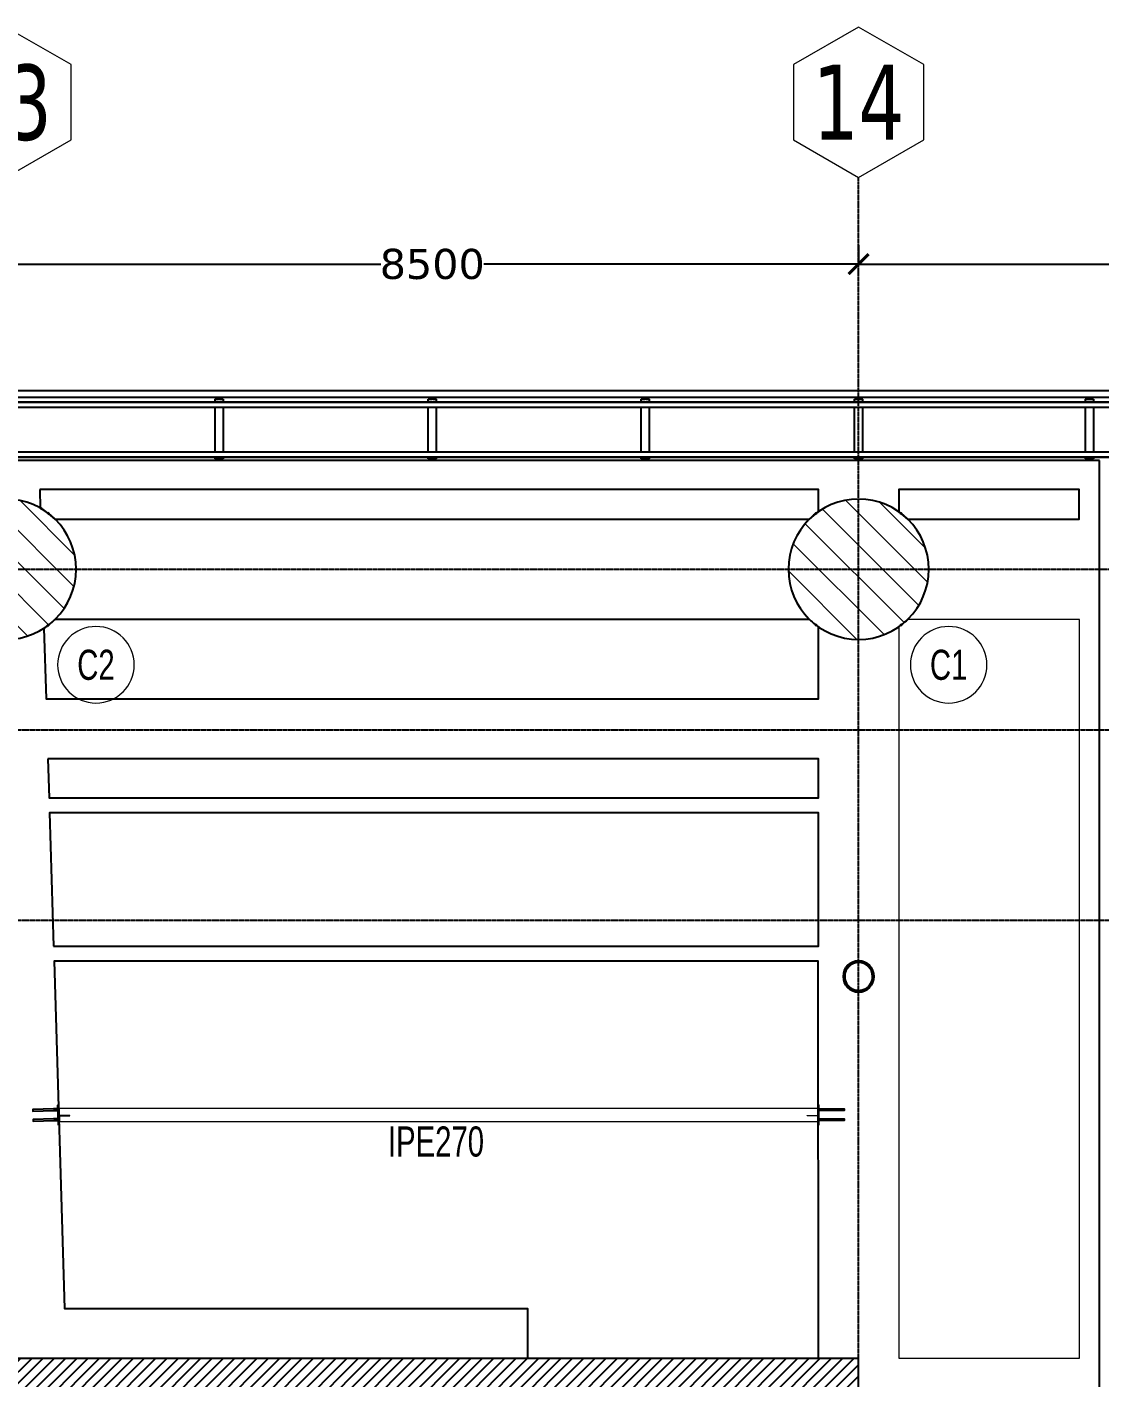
# Model space of a CAD drawing. Header units: millimetres. Extents: x -13767 to 81767, y -11242 to 31862.
# Drawn here: x 51211 to 61906, y 17446 to 30907 of the extents above; entities that cross this region are included whole.
import ezdxf
from ezdxf.enums import TextEntityAlignment as Align

# ---------------------------------------------------------------- set-up
doc = ezdxf.new("R2010")
doc.units = ezdxf.units.MM
doc.linetypes.add('DXK_LINE_DOT3', pattern=[5.9187, 2.979, -0.9799, 0.9799, -0.9799])
for name, color, linetype, lineweight in [('0-1', 250, 'Continuous', 5), ('E_B_PLACA-1', 10, 'Continuous', 25), ('E_B_PLACA-2', 31, 'Continuous', 25), ('E_COLUMNAS', 1, 'Continuous', 18), ('E_COLUMNAS-2', 1, 'Continuous', 25), ('E_COLUMNAS-4', 1, 'Continuous', 35), ('E_TEXTO', 3, 'Continuous', 9), ('E_VIGAS', 5, 'Continuous', 9), ('E_VIGAS-1', 6, 'Continuous', 25), ('E_VIGAS-2', 10, 'Continuous', 25), ('HCB_EJES', 1, 'DXK_LINE_DOT3', 9), ('HCB_VIGAS', 4, 'Continuous', 15), ('S-COLS-HDLN-1', 1, 'Continuous', 35)]:
    doc.layers.add(name, color=color, linetype=linetype, lineweight=lineweight)
for name, color, linetype in [('COTAS', 8, 'Continuous'), ('HCB-ACH_PANT', 253, 'Continuous'), ('HCB-EJES', 1, 'Continuous'), ('HCB-PLATINAS', 5, 'Continuous'), ('HCB-ROTULOS', 2, 'Continuous'), ('HCB_PANTALLAS', 6, 'Continuous')]:
    doc.layers.add(name, color=color, linetype=linetype)
doc.styles.add('Arial Narrow', font='', dxfattribs={"width": 0.85, "height": 0.3})
doc.styles.add('Arial Narrow_2', font='', dxfattribs={"width": 0.85, "height": 0.3})
doc.styles.add('VERDANA', font='verdana.ttf')
doc.styles.get('Arial Narrow').set_extended_font_data('Arial Narrow')
doc.styles.get('Arial Narrow_2').set_extended_font_data('Arial Narrow')
doc.dimstyles.new('1.125', dxfattribs={"dimscale": 0, "dimtxt": 300, "dimasz": 200, "dimexe": 4, "dimexo": 4, "dimgap": 15, "dimtad": 0, "dimdec": 0, "dimzin": 4, "dimdsep": 46, "dimtxsty": 'VERDANA', "dimblk": 'ARCHTICK', "dimcen": -10, "dimclrd": 256, "dimclrt": 3, "dimadec": 0, "dimazin": 0, "dimtfac": 1, "dimtdec": 0, "dimtmove": 2, "dimatfit": 0, "dimldrblk": 'OBLIQUE', "dimfxl": 0.05, "dimtolj": 1, "dimtzin": 0, "dimarcsym": 0})

# ---------------------------------------------------------------- blocks, each defined once
blk = doc.blocks.new('EST_SFM_VIGA-METALICA-SECCION-C - EST_SFM_VIGA-METALICA-UPN160-1558583-_26_00m_N_E_-NIVEL-7 DOC')
at = {"layer": 'E_VIGAS-1'}
for p, q in [((30.113, 0.018), (-30.274, 0.018)), ((-30.269, -0.047), (30.107, -0.047))]:
    blk.add_line(p, q, dxfattribs=at)
blk = doc.blocks.new('EST_SFM_VIGA-METALICA-SECCION-C - EST_SFM_VIGA-METALICA-UPN100-1526554-_26_00m_N_E_-NIVEL-7 DOC')
at = {"layer": 'E_VIGAS-2'}
for p, q in [((34.942, 0.018), (-34.929, 0.018)), ((-34.929, -0.032), (34.942, -0.032))]:
    blk.add_line(p, q, dxfattribs=at)
blk = doc.blocks.new('EST_SFM_VIGA-METALICA-SECCION-C - EST_SFM_VIGA-METALICA-UPN100-1526616-_26_00m_N_E_-NIVEL-7 DOC')
at = {"layer": 'E_VIGAS-2'}
for p, q in [((29.794, 0.032), (-30.582, 0.032)), ((-30.582, -0.018), (29.794, -0.018))]:
    blk.add_line(p, q, dxfattribs=at)
blk = doc.blocks.new('DCTIB_CNI_EST_MOD-1A-FAC_0001_rvt-1-_26_00m_N_E_-NIVEL-7 DOC')
at = {"layer": 'E_B_PLACA-1'}
for p, q in [((-75.147, 167.83), (-5.177, 167.83)), ((-9.976, 167.28), (-70.353, 167.28))]:
    blk.add_line(p, q, dxfattribs=at)
at = {"layer": 'E_B_PLACA-2'}
for p, q in [((-5.177, 167.83), (-75.147, 167.83)), ((-70.353, 167.28), (-9.976, 167.28))]:
    blk.add_line(p, q, dxfattribs=at)
at = {"layer": 'E_VIGAS-1'}
for p, q in [((-21.04, 167.864), (-21.04, 167.878)), ((-21.04, 167.859), (-21.04, 167.864)), ((-21.035, 167.878), (-21.035, 167.864)), ((-21.035, 167.864), (-21.035, 167.859)), ((-18.915, 167.864), (-18.915, 167.878)), ((-18.915, 167.859), (-18.915, 167.864)), ((-18.91, 167.878), (-18.91, 167.864)), ((-18.91, 167.864), (-18.91, 167.859)), ((-16.79, 167.864), (-16.79, 167.878)), ((-16.79, 167.859), (-16.79, 167.864)), ((-16.785, 167.878), (-16.785, 167.864)), ((-16.785, 167.864), (-16.785, 167.859)), ((-14.665, 167.864), (-14.665, 167.878)), ((-14.665, 167.859), (-14.665, 167.864)), ((-14.66, 167.878), (-14.66, 167.864)), ((-14.66, 167.864), (-14.66, 167.859)), ((-12.365, 167.864), (-12.365, 167.878)), ((-12.365, 167.859), (-12.365, 167.864)), ((-12.36, 167.878), (-12.36, 167.864)), ((-12.36, 167.864), (-12.36, 167.859)), ((-21.078, 167.858), (-21.078, 167.859)), ((-21.078, 167.859), (-21.05, 167.859)), ((-20.996, 167.858), (-21.078, 167.858)), ((-21.078, 167.858), (-21.078, 167.83)), ((-21.024, 167.859), (-20.996, 167.859)), ((-20.996, 167.859), (-20.996, 167.858)), ((-20.996, 167.858), (-20.996, 167.83)), ((-18.953, 167.859), (-18.925, 167.859)), ((-18.953, 167.858), (-18.953, 167.859)), ((-18.871, 167.858), (-18.953, 167.858)), ((-18.953, 167.83), (-18.953, 167.858)), ((-18.899, 167.859), (-18.871, 167.859)), ((-18.871, 167.859), (-18.871, 167.858)), ((-18.871, 167.83), (-18.871, 167.858)), ((-16.828, 167.859), (-16.8, 167.859)), ((-16.828, 167.858), (-16.828, 167.859)), ((-16.746, 167.858), (-16.828, 167.858)), ((-16.828, 167.83), (-16.828, 167.858)), ((-16.774, 167.859), (-16.746, 167.859)), ((-16.746, 167.859), (-16.746, 167.858)), ((-16.746, 167.83), (-16.746, 167.858)), ((-14.703, 167.859), (-14.675, 167.859)), ((-14.703, 167.858), (-14.703, 167.859)), ((-14.703, 167.858), (-14.621, 167.858)), ((-14.621, 167.858), (-14.703, 167.858)), ((-14.703, 167.83), (-14.703, 167.858)), ((-14.649, 167.859), (-14.621, 167.859)), ((-14.621, 167.859), (-14.621, 167.858)), ((-14.621, 167.83), (-14.621, 167.858)), ((-12.403, 167.858), (-12.403, 167.859)), ((-12.403, 167.859), (-12.375, 167.859)), ((-12.403, 167.858), (-12.321, 167.858)), ((-12.321, 167.858), (-12.403, 167.858)), ((-12.403, 167.858), (-12.403, 167.83)), ((-12.349, 167.859), (-12.321, 167.859)), ((-12.321, 167.859), (-12.321, 167.858)), ((-12.321, 167.858), (-12.321, 167.83)), ((-21.078, 167.28), (-21.078, 167.263)), ((-20.996, 167.263), (-21.078, 167.263)), ((-20.996, 167.28), (-20.996, 167.263)), ((-18.953, 167.263), (-18.953, 167.28)), ((-18.871, 167.263), (-18.953, 167.263)), ((-18.871, 167.263), (-18.871, 167.28)), ((-16.828, 167.263), (-16.828, 167.28)), ((-16.746, 167.263), (-16.828, 167.263)), ((-16.746, 167.263), (-16.746, 167.28)), ((-14.703, 167.263), (-14.703, 167.28)), ((-14.621, 167.263), (-14.703, 167.263)), ((-14.621, 167.263), (-14.621, 167.28)), ((-12.403, 167.28), (-12.403, 167.263)), ((-12.321, 167.263), (-12.403, 167.263)), ((-12.321, 167.28), (-12.321, 167.263))]:
    blk.add_line(p, q, dxfattribs=at)
for points, knots in [([(-21.05, 167.859), (-21.049, 167.859), (-21.048, 167.859), (-21.045, 167.859), (-21.043, 167.86), (-21.041, 167.86), (-21.04, 167.862), (-21.04, 167.863), (-21.04, 167.864)], [0, 0, 0, 0, 0.142857, 0.285714, 0.428571, 0.571429, 0.785714, 1, 1, 1, 1]), ([(-21.04, 167.864), (-21.04, 167.863), (-21.04, 167.862), (-21.042, 167.86), (-21.043, 167.86), (-21.045, 167.859), (-21.046, 167.859), (-21.047, 167.859), (-21.049, 167.859), (-21.05, 167.859)], [0, 0, 0, 0, 0.285714, 0.428571, 0.571429, 0.678571, 0.732143, 0.785714, 1, 1, 1, 1]), ([(-21.024, 167.859), (-21.025, 167.859), (-21.026, 167.859), (-21.029, 167.859), (-21.031, 167.86), (-21.033, 167.86), (-21.034, 167.862), (-21.035, 167.863), (-21.035, 167.864)], [0, 0, 0, 0, 0.142857, 0.285714, 0.428571, 0.571429, 0.785714, 1, 1, 1, 1]), ([(-21.035, 167.864), (-21.035, 167.863), (-21.034, 167.862), (-21.033, 167.86), (-21.031, 167.86), (-21.03, 167.859), (-21.029, 167.859), (-21.027, 167.859), (-21.025, 167.859), (-21.024, 167.859)], [0, 0, 0, 0, 0.285714, 0.428571, 0.571429, 0.678571, 0.732143, 0.785714, 1, 1, 1, 1]), ([(-18.915, 167.864), (-18.915, 167.863), (-18.915, 167.862), (-18.917, 167.86), (-18.918, 167.86), (-18.92, 167.859), (-18.921, 167.859), (-18.922, 167.859), (-18.924, 167.859), (-18.925, 167.859)], [0, 0, 0, 0, 0.285714, 0.428571, 0.571429, 0.678571, 0.732143, 0.785714, 1, 1, 1, 1]), ([(-18.925, 167.859), (-18.924, 167.859), (-18.923, 167.859), (-18.92, 167.859), (-18.918, 167.86), (-18.916, 167.86), (-18.915, 167.862), (-18.915, 167.863), (-18.915, 167.864)], [0, 0, 0, 0, 0.142857, 0.285714, 0.428571, 0.571429, 0.785714, 1, 1, 1, 1]), ([(-18.91, 167.864), (-18.91, 167.863), (-18.909, 167.862), (-18.908, 167.86), (-18.906, 167.86), (-18.905, 167.859), (-18.904, 167.859), (-18.902, 167.859), (-18.9, 167.859), (-18.899, 167.859)], [0, 0, 0, 0, 0.285714, 0.428571, 0.571429, 0.678571, 0.732143, 0.785714, 1, 1, 1, 1]), ([(-18.899, 167.859), (-18.9, 167.859), (-18.901, 167.859), (-18.904, 167.859), (-18.906, 167.86), (-18.908, 167.86), (-18.909, 167.862), (-18.91, 167.863), (-18.91, 167.864)], [0, 0, 0, 0, 0.142857, 0.285714, 0.428571, 0.571429, 0.785714, 1, 1, 1, 1]), ([(-16.79, 167.864), (-16.79, 167.863), (-16.79, 167.862), (-16.792, 167.86), (-16.793, 167.86), (-16.795, 167.859), (-16.796, 167.859), (-16.797, 167.859), (-16.799, 167.859), (-16.8, 167.859)], [0, 0, 0, 0, 0.285714, 0.428571, 0.571429, 0.678571, 0.732143, 0.785714, 1, 1, 1, 1]), ([(-16.8, 167.859), (-16.799, 167.859), (-16.798, 167.859), (-16.795, 167.859), (-16.793, 167.86), (-16.791, 167.86), (-16.79, 167.862), (-16.79, 167.863), (-16.79, 167.864)], [0, 0, 0, 0, 0.142857, 0.285714, 0.428571, 0.571429, 0.785714, 1, 1, 1, 1]), ([(-16.785, 167.864), (-16.785, 167.863), (-16.784, 167.862), (-16.783, 167.86), (-16.781, 167.86), (-16.78, 167.859), (-16.779, 167.859), (-16.777, 167.859), (-16.775, 167.859), (-16.774, 167.859)], [0, 0, 0, 0, 0.285714, 0.428571, 0.571429, 0.678571, 0.732143, 0.785714, 1, 1, 1, 1]), ([(-16.774, 167.859), (-16.775, 167.859), (-16.776, 167.859), (-16.779, 167.859), (-16.781, 167.86), (-16.783, 167.86), (-16.784, 167.862), (-16.785, 167.863), (-16.785, 167.864)], [0, 0, 0, 0, 0.142857, 0.285714, 0.428571, 0.571429, 0.785714, 1, 1, 1, 1]), ([(-14.665, 167.864), (-14.665, 167.863), (-14.665, 167.862), (-14.667, 167.86), (-14.668, 167.86), (-14.67, 167.859), (-14.671, 167.859), (-14.672, 167.859), (-14.674, 167.859), (-14.675, 167.859)], [0, 0, 0, 0, 0.285714, 0.428571, 0.571429, 0.678571, 0.732143, 0.785714, 1, 1, 1, 1]), ([(-14.675, 167.859), (-14.674, 167.859), (-14.673, 167.859), (-14.67, 167.859), (-14.668, 167.86), (-14.666, 167.86), (-14.665, 167.862), (-14.665, 167.863), (-14.665, 167.864)], [0, 0, 0, 0, 0.142857, 0.285714, 0.428571, 0.571429, 0.785714, 1, 1, 1, 1]), ([(-14.66, 167.864), (-14.66, 167.863), (-14.659, 167.862), (-14.658, 167.86), (-14.656, 167.86), (-14.655, 167.859), (-14.654, 167.859), (-14.652, 167.859), (-14.65, 167.859), (-14.649, 167.859)], [0, 0, 0, 0, 0.285714, 0.428571, 0.571429, 0.678571, 0.732143, 0.785714, 1, 1, 1, 1]), ([(-14.649, 167.859), (-14.65, 167.859), (-14.651, 167.859), (-14.654, 167.859), (-14.656, 167.86), (-14.658, 167.86), (-14.659, 167.862), (-14.66, 167.863), (-14.66, 167.864)], [0, 0, 0, 0, 0.142857, 0.285714, 0.428571, 0.571429, 0.785714, 1, 1, 1, 1]), ([(-12.375, 167.859), (-12.374, 167.859), (-12.373, 167.859), (-12.37, 167.859), (-12.368, 167.86), (-12.366, 167.86), (-12.365, 167.862), (-12.365, 167.863), (-12.365, 167.864)], [0, 0, 0, 0, 0.142857, 0.285714, 0.428571, 0.571429, 0.785714, 1, 1, 1, 1]), ([(-12.365, 167.864), (-12.365, 167.863), (-12.365, 167.862), (-12.367, 167.86), (-12.368, 167.86), (-12.37, 167.859), (-12.371, 167.859), (-12.372, 167.859), (-12.374, 167.859), (-12.375, 167.859)], [0, 0, 0, 0, 0.285714, 0.428571, 0.571429, 0.678571, 0.732143, 0.785714, 1, 1, 1, 1]), ([(-12.349, 167.859), (-12.35, 167.859), (-12.351, 167.859), (-12.354, 167.859), (-12.356, 167.86), (-12.358, 167.86), (-12.359, 167.862), (-12.36, 167.863), (-12.36, 167.864)], [0, 0, 0, 0, 0.142857, 0.285714, 0.428571, 0.571429, 0.785714, 1, 1, 1, 1]), ([(-12.36, 167.864), (-12.36, 167.863), (-12.359, 167.862), (-12.358, 167.86), (-12.356, 167.86), (-12.355, 167.859), (-12.354, 167.859), (-12.352, 167.859), (-12.35, 167.859), (-12.349, 167.859)], [0, 0, 0, 0, 0.285714, 0.428571, 0.571429, 0.678571, 0.732143, 0.785714, 1, 1, 1, 1])]:
    blk.add_open_spline(points, degree=3, knots=knots, dxfattribs=at)
at = {"layer": 'E_VIGAS-2'}
for p, q in [((-21.078, 167.78), (-21.078, 167.33)), ((-20.996, 167.78), (-20.996, 167.33)), ((-18.953, 167.33), (-18.953, 167.78)), ((-18.871, 167.33), (-18.871, 167.78)), ((-16.828, 167.33), (-16.828, 167.78)), ((-16.746, 167.33), (-16.746, 167.78)), ((-14.703, 167.33), (-14.703, 167.78)), ((-14.621, 167.33), (-14.621, 167.78)), ((-12.403, 167.78), (-12.403, 167.33)), ((-12.321, 167.78), (-12.321, 167.33))]:
    blk.add_line(p, q, dxfattribs=at)
at = {"layer": 'E_VIGAS-1'}
for name, p in [('EST_SFM_VIGA-METALICA-SECCION-C - EST_SFM_VIGA-METALICA-UPN160-1558583-_26_00m_N_E_-NIVEL-7 DOC', (-40.084, 167.925)), ('EST_SFM_VIGA-METALICA-SECCION-C - EST_SFM_VIGA-METALICA-UPN100-1526554-_26_00m_N_E_-NIVEL-7 DOC', (-40.169, 167.812)), ('EST_SFM_VIGA-METALICA-SECCION-C - EST_SFM_VIGA-METALICA-UPN100-1526616-_26_00m_N_E_-NIVEL-7 DOC', (-39.77, 167.298))]:
    blk.add_blockref(name, p, dxfattribs=at)
blk = doc.blocks.new('EST_SCM_COLUMNA-SECCION-CIRCULAR - EST_SCM_COLUMNA-CONCRETO-CIRCULAR_Ø_140cm-V14-_26_00m_N_E_-NIVEL-7 DOC')
at = {"layer": 'E_COLUMNAS'}
h = blk.add_hatch(dxfattribs=at)
h.set_pattern_fill('FP_13', color=256, style=0, pattern_type=2)
h.set_pattern_definition([(135, (14.662, -166.162), (-0.15909903, -0.15909903), [])])
h.paths.add_polyline_path([(0, -0.7), (0.091, -0.694), (0.181, -0.676), (0.268, -0.647), (0.35, -0.606), (0.426, -0.555), (0.495, -0.495), (0.555, -0.426), (0.606, -0.35), (0.647, -0.268), (0.676, -0.181), (0.694, -0.091), (0.7, 0), (0.694, 0.093), (0.675, 0.183), (0.645, 0.271), (0.603, 0.354), (0.551, 0.431), (0.489, 0.5), (0.426, 0.555), (0.339, 0.612), (0.256, 0.651), (0.169, 0.679), (0.078, 0.695), (-0.004, 0.7), (-0.091, 0.694), (-0.181, 0.676), (-0.268, 0.647), (-0.35, 0.606), (-0.426, 0.555), (-0.495, 0.495), (-0.555, 0.426), (-0.606, 0.35), (-0.649, 0.261), (-0.676, 0.181), (-0.694, 0.091), (-0.7, 0), (-0.694, -0.093), (-0.675, -0.183), (-0.645, -0.271), (-0.603, -0.354), (-0.551, -0.431), (-0.489, -0.5), (-0.426, -0.555), (-0.339, -0.612), (-0.255, -0.651), (-0.168, -0.679), (-0.091, -0.694)])
at = {"layer": 'E_COLUMNAS-2'}
for start, end in [(0, 180), (180, 0)]:
    blk.add_arc((0, 0), 0.7, start, end, dxfattribs=at)
blk = doc.blocks.new('EST_SCM_COLUMNA-METALICA-SECCION-CIRCULAR - EST_SCM_COLUMNA-TUBULAR-CIRCULAR_PTEØ_12__e_10_3mm-2693341-_26_00m_N_E_-NIVEL-7 DOC')
at = {"layer": 'S-COLS-HDLN-1'}
for radius, start, end in [(0.152, 0, 180), (0.142, 360, 180), (0.152, 180, 0), (0.142, 180, 360)]:
    blk.add_arc((0, 0), radius, start, end, dxfattribs=at)
blk = doc.blocks.new('_ArchTick')
at = {"color": 0, "linetype": 'ByBlock', "const_width": 0.15}
blk.add_lwpolyline([(-0.5, -0.5), (0.5, 0.5)], dxfattribs=at)
blk = doc.blocks.new('*D537')
at = {"layer": 'COTAS', "lineweight": -2, "transparency": 16777216}
for p, q in [((51000, 28542), (54736, 28542)), ((59500, 28542), (55764, 28542))]:
    blk.add_line(p, q, dxfattribs=at)
at = {"layer": 'Defpoints', "color": 0, "transparency": 16777216}
for p in [(51000, 28542), (59500, 28542), (59500, 28542)]:
    blk.add_point(p, dxfattribs=at)
at = {"layer": 'COTAS', "lineweight": -2, "transparency": 16777216, "xscale": 200, "yscale": 200, "zscale": 200, "rotation": 180}
blk.add_blockref('_ArchTick', (51000, 28542), dxfattribs=at)
at = {"layer": 'COTAS', "lineweight": -2, "transparency": 16777216, "xscale": 200, "yscale": 200, "zscale": 200}
blk.add_blockref('_ArchTick', (59500, 28542), dxfattribs=at)
at = {"layer": 'COTAS', "color": 3, "transparency": 16777216, "insert": (55250, 28542), "char_height": 300, "attachment_point": 5, "style": 'VERDANA'}
blk.add_mtext('\\A1;8500', dxfattribs=at)
blk = doc.blocks.new('_Oblique')
at = {"color": 0, "linetype": 'ByBlock', "lineweight": -2}
blk.add_line((-0.5, -0.5), (0.5, 0.5), dxfattribs=at)
blk = doc.blocks.new('*D538')
at = {"layer": 'COTAS', "color": 0, "lineweight": -2, "transparency": 16777216}
for p, q in [((59500, 28730), (59500, 28538)), ((68000, 28736), (68000, 28538))]:
    blk.add_line(p, q, dxfattribs=at)
at = {"layer": 'COTAS', "lineweight": -2, "transparency": 16777216}
for p, q in [((59500, 28542), (63236, 28542)), ((68000, 28542), (64264, 28542))]:
    blk.add_line(p, q, dxfattribs=at)
at = {"layer": 'Defpoints', "color": 0, "transparency": 16777216}
for p in [(59500, 28734), (68000, 28740), (68000, 28542)]:
    blk.add_point(p, dxfattribs=at)
at = {"layer": 'COTAS', "lineweight": -2, "transparency": 16777216, "xscale": 200, "yscale": 200, "zscale": 200, "rotation": 180}
blk.add_blockref('_ArchTick', (59500, 28542), dxfattribs=at)
at = {"layer": 'COTAS', "lineweight": -2, "transparency": 16777216, "xscale": 200, "yscale": 200, "zscale": 200}
blk.add_blockref('_ArchTick', (68000, 28542), dxfattribs=at)
at = {"layer": 'COTAS', "color": 3, "transparency": 16777216, "insert": (63750, 28542), "char_height": 300, "attachment_point": 5, "style": 'VERDANA'}
blk.add_mtext('\\A1;8500', dxfattribs=at)
blk = doc.blocks.new('CNI_TAG COLUMNAS CONCRETO MARCA - CNI_COLUMNA CONCRETO-582370-PLANTA TIPO PISO 18 A PISO 23')
at = {"layer": 'E_TEXTO'}
for start, end in [(360, 180), (180, 360)]:
    blk.add_arc((0.000261, -0.000148), 0.002545, start, end, dxfattribs=at)

msp = doc.modelspace()

# ---------------------------------------------------------------- hatches: boundary and pattern name
at = {"layer": 'E_COLUMNAS'}
h = msp.add_hatch(dxfattribs=at)
h.set_pattern_fill('FP_5', color=256, scale=1000, style=0, pattern_type=2)
h.set_pattern_definition([(135, (74162.18, -140662.42), (-159.09903, -159.09903), [])])
h.paths.add_polyline_path([(51000.1, 24800), (51091.5, 24806), (51181.3, 24823.9), (51273.9, 24856.2), (51350.1, 24893.8), (51432.7, 24950.4), (51495.1, 25005), (51555.4, 25073.9), (51606.3, 25150), (51646.8, 25232.1), (51676.2, 25318.8), (51694.1, 25408.6), (51700.1, 25500), (51693.9, 25592.5), (51675.5, 25683.5), (51645.2, 25771.2), (51603.6, 25854.1), (51551.3, 25930.8), (51485.5, 26003.4), (51417.5, 26061.2), (51341.6, 26110.4), (51265.7, 26147.5), (51181.3, 26176.1), (51091.5, 26194), (50997.1, 26199.8), (50901.6, 26192.6), (50815.8, 26175.1), (50732.2, 26146.7), (50650.1, 26106.2), (50572.8, 26054.4), (50505.1, 25995), (50444.7, 25926.1), (50393.9, 25850), (50350.9, 25760.5), (50323.9, 25681.2), (50306.1, 25591.4), (50300.1, 25500), (50306.3, 25407.5), (50324.7, 25316.5), (50355, 25228.8), (50396.6, 25145.9), (50448.9, 25069.2), (50515.1, 24996.3), (50578.4, 24941.7), (50661.4, 24888.2), (50732.2, 24853.3), (50818.9, 24823.9), (50908.7, 24806), (50992.5, 24800.5)])
at = {"layer": 'HCB-ACH_PANT'}
h = msp.add_hatch(dxfattribs=at)
h.set_pattern_fill('ANSI31', color=256, scale=25)
h.set_pattern_definition([(45, (-21832.28, -5955.6), (-56.1266, 56.1266), [])])
h.paths.add_polyline_path([(51000.3, 8370.2), (51000.3, 7870.2), (59500.3, 7870.2), (59500.3, 8370.2), (55800.3, 8370.2), (55800.3, 17130.2), (59500.3, 17130.2), (59500.3, 17630.2), (51000.3, 17630.2), (51000.3, 17130.2), (55400.3, 17130.2), (55400.3, 8370.2)])

# ---------------------------------------------------------------- linework, layer by layer
at = {"layer": 'E_COLUMNAS-2'}
msp.add_lwpolyline([(50300.1, 25500, 1), (51700.1, 25500, 1)], format="xyb", close=True, dxfattribs=at)
for centre, start, end in [((51000.1, 25500), 60.30977, 60.68915), ((51000.1, 25500), 53.52468, 59.1001), ((51000.1, 25500), 45.58469, 51.77135), ((59500.1, 25500), 128.26024, 134.41553), ((59500.1, 25500), 124.82508, 126.61563), ((59500.1, 25500), 53.36927, 55.12526), ((59500.1, 25500), 45.58444, 51.73766), ((51000.1, 25500), 302.78679, 306.04878), ((51000.1, 25500), 308.00881, 314.41531), ((59500.1, 25500), 225.58447, 231.73976), ((59500.1, 25500), 233.38437, 235.17492), ((59500.1, 25500), 304.87474, 306.63073), ((59500.1, 25500), 308.26234, 314.41556)]:
    msp.add_arc(centre, 700, start, end, dxfattribs=at)
at = {"layer": 'E_VIGAS', "color": 30, "true_color": 0xf26722}
msp.add_lwpolyline([(59901.3, 24925.7), (59901.3, 17632.5), (61701.2, 17632.5), (61701.2, 25000), (59990.9, 25000)], dxfattribs=at)
at = {"layer": 'E_VIGAS-1', "color": 30, "true_color": 0xf26722}
for p, q in [((51337.1, 26295.9), (51342.8, 26110.4)), ((51490, 26000), (59010.2, 26000)), ((59010.2, 25000), (51490, 25000))]:
    msp.add_line(p, q, dxfattribs=at)
for points in [[(61900.1, 26585.6), (6100.1, 26585.6), (6100.1, -1095.8), (61900.1, -1095.8)], [(51418.7, 23608.9), (51430.4, 23221.5), (59100.3, 23221.5), (59100.3, 23608.9)], [(51475.3, 21742.7), (59100.3, 21742.7), (59100.3, 23071.5), (51435, 23071.5)]]:
    msp.add_lwpolyline(points, close=True, dxfattribs=at)
for points in [[(59100.3, 26074.6), (59100.3, 26295.9), (51337.1, 26295.9)], [(59990, 26000), (61700.1, 26000), (61700.1, 26295.9), (59900.3, 26295.9), (59900.3, 26074.3)], [(51379.1, 24911.5), (51400.5, 24208.9), (59100.3, 24208.9), (59100.3, 24925.4)], [(59100.3, 17630.6), (59097.9, 21592.7), (51479.8, 21592.7), (51584.9, 18130.1), (56200.1, 18130.1), (56200.1, 17630.2)]]:
    msp.add_lwpolyline(points, dxfattribs=at)
at = {"layer": 'HCB-EJES', "linetype": 'DXK_LINE_DOT3'}
for p, q in [((59500, -3906.8), (59500, 29407)), ((-12267.1, 25500), (80267.3, 25500)), ((-8310.9, 23900.1), (76311.1, 23900.1)), ((-8310.9, 22000), (76311.1, 22000))]:
    msp.add_line(p, q, dxfattribs=at)
at = {"layer": 'HCB-PLATINAS', "color": 5}
for points in [[(51517.4, 20108.4), (51518.8, 20112), (51517.2, 20115.6), (51516.2, 20117.6), (51510.5, 20119.8), (51473, 20118.7), (51268.6, 20112.4), (51269.1, 20096.5), (51473.5, 20102.7), (51511, 20103.8), (51516.6, 20106.3)], [(59106.4, 20108.5), (59104.9, 20112.1), (59106.4, 20115.7), (59107.2, 20117.8), (59112.9, 20120.1), (59150.4, 20120.1), (59354.9, 20120.1), (59354.9, 20104.1), (59150.4, 20104.1), (59112.9, 20104.1), (59107.2, 20106.5)], [(59106.4, 20108.5), (59104.9, 20112.1), (59106.4, 20115.7), (59107.2, 20117.8), (59112.9, 20120.1), (59150.4, 20120.1), (59354.9, 20120.1), (59354.9, 20104.1), (59150.4, 20104.1), (59112.9, 20104.1), (59107.2, 20106.5)], [(59106.4, 20108.5), (59104.9, 20112.1), (59106.4, 20115.7), (59107.2, 20117.8), (59112.9, 20120.1), (59150.4, 20120.1), (59354.9, 20120.1), (59354.9, 20104.1), (59150.4, 20104.1), (59112.9, 20104.1), (59107.2, 20106.5)], [(51520.4, 20008.4), (51521.8, 20012.1), (51520.2, 20015.7), (51519.3, 20017.7), (51513.6, 20019.8), (51476.1, 20018.7), (51271.7, 20012.5), (51272.2, 19996.5), (51476.6, 20002.7), (51514, 20003.8), (51519.6, 20006.4)], [(59106.4, 20008.5), (59104.9, 20012.1), (59106.4, 20015.7), (59107.2, 20017.8), (59112.9, 20020.1), (59150.4, 20020.1), (59354.9, 20020.1), (59354.9, 20004.1), (59150.4, 20004.1), (59112.9, 20004.1), (59107.2, 20006.5)], [(59106.4, 20008.5), (59104.9, 20012.1), (59106.4, 20015.7), (59107.2, 20017.8), (59112.9, 20020.1), (59150.4, 20020.1), (59354.9, 20020.1), (59354.9, 20004.1), (59150.4, 20004.1), (59112.9, 20004.1), (59107.2, 20006.5)], [(59106.4, 20008.5), (59104.9, 20012.1), (59106.4, 20015.7), (59107.2, 20017.8), (59112.9, 20020.1), (59150.4, 20020.1), (59354.9, 20020.1), (59354.9, 20004.1), (59150.4, 20004.1), (59112.9, 20004.1), (59107.2, 20006.5)]]:
    msp.add_lwpolyline(points, close=True, dxfattribs=at)
at = {"layer": 'HCB-PLATINAS', "color": 4}
for points in [[(51523.4, 19958), (51517.4, 20157.9), (51523.4, 20158.1), (51529.4, 19958.2)], [(59104.9, 19958), (59104.9, 20158), (59098.9, 20158), (59098.9, 19958)], [(59104.9, 19958), (59104.9, 20158), (59098.9, 20158), (59098.9, 19958)], [(59104.9, 19958), (59104.9, 20158), (59098.9, 20158), (59098.9, 19958)]]:
    msp.add_lwpolyline(points, close=True, dxfattribs=at)
at = {"layer": 'HCB_EJES', "color": 40, "linetype": 'ByBlock', "true_color": 0xf8d731}
for points in [[(50350.5, 29782), (51000, 29407), (51649.5, 29782), (51649.5, 30532), (51000, 30907), (50350.5, 30532)], [(58850.5, 29782), (59500, 29407), (60149.5, 29782), (60149.5, 30532), (59500, 30907), (58850.5, 30532)]]:
    msp.add_lwpolyline(points, close=True, dxfattribs=at)
at = {"layer": 'HCB_PANTALLAS'}
msp.add_lwpolyline([(59500.3, 17630.2), (51000.3, 17630.2), (51000.3, 17130.2), (55400.3, 17130.2), (55400.3, 8370.2), (51000.3, 8370.2), (51000.3, 7870.2), (59500.3, 7870.2), (59500.3, 8370.2), (55800.3, 8370.2), (55800.3, 17130.2), (59500.3, 17130.2)], close=True, dxfattribs=at)
at = {"layer": 'HCB_VIGAS'}
for points in [[(51538.4, 19990.7), (51534.4, 20125.7)], [(51534.4, 20125.7), (59088.9, 20125.7), (59088.9, 19990.6)], [(59088.9, 19990.7), (51538.4, 19990.7)]]:
    msp.add_lwpolyline(points, dxfattribs=at)
for points in [[(51526.5, 20054.9), (51526.7, 20048.9), (51636.6, 20048.9), (51636.6, 20054.9)], [(59098.9, 20055), (59098.9, 20049), (59088.9, 20049), (58988.9, 20049), (58988.9, 20055), (59088.9, 20055)], [(59098.9, 20055), (59098.9, 20049), (59088.9, 20049), (58988.9, 20049), (58988.9, 20055), (59088.9, 20055)], [(59098.9, 20055), (59098.9, 20049), (59088.9, 20049), (58988.9, 20049), (58988.9, 20055), (59088.9, 20055)]]:
    msp.add_lwpolyline(points, close=True, dxfattribs=at)
at = {"layer": 'S-COLS-HDLN-1'}
for centre, start, end in [((51000.1, 25500), 59.34237, 60.22622), ((51000.1, 25500), 51.8776, 53.37495), ((59500.1, 25500), 126.74962, 128.1446), ((59500.1, 25500), 51.85438, 53.2367), ((51000.1, 25500), 306.28848, 307.92488), ((59500.1, 25500), 231.8554, 233.25038), ((59500.1, 25500), 306.7633, 308.14562)]:
    msp.add_arc(centre, 700, start, end, dxfattribs=at)

# ---------------------------------------------------------------- block references
at = {"layer": '0-1', "xscale": 999.9999999999933, "yscale": 999.9999999999933, "zscale": 999.9999999999933}
msp.add_blockref('DCTIB_CNI_EST_MOD-1A-FAC_0001_rvt-1-_26_00m_N_E_-NIVEL-7 DOC', (74162.2, -140662.4), dxfattribs=at)
at = {"layer": 'E_COLUMNAS-4', "xscale": 999.9999999999933, "yscale": 999.9999999999933, "zscale": 999.9999999999933}
msp.add_blockref('EST_SCM_COLUMNA-SECCION-CIRCULAR - EST_SCM_COLUMNA-CONCRETO-CIRCULAR_Ø_140cm-V14-_26_00m_N_E_-NIVEL-7 DOC', (59500.1, 25500), dxfattribs=at)
at = {"layer": 'E_COLUMNAS-4', "xscale": 999.9999999999933, "yscale": 999.9999999999933, "zscale": 999.9999999999933, "rotation": 180}
msp.add_blockref('EST_SCM_COLUMNA-METALICA-SECCION-CIRCULAR - EST_SCM_COLUMNA-TUBULAR-CIRCULAR_PTEØ_12__e_10_3mm-2693341-_26_00m_N_E_-NIVEL-7 DOC', (59500.3, 21440.1), dxfattribs=at)
at = {"layer": 'E_TEXTO', "xscale": 149999.9999999996, "yscale": 149999.9999999996, "zscale": 149999.9999999996}
for p in [(51858.7, 24569.9), (60358.7, 24569.9)]:
    msp.add_blockref('CNI_TAG COLUMNAS CONCRETO MARCA - CNI_COLUMNA CONCRETO-582370-PLANTA TIPO PISO 18 A PISO 23', p, dxfattribs=at)

# ---------------------------------------------------------------- texts
at = {"layer": 'E_TEXTO', "style": 'Arial Narrow', "width": 0.85}
for s, p in [('C2', (51897.8, 24547.6)), ('C1', (60397.8, 24547.6))]:
    msp.add_text(s, height=300, dxfattribs=at).set_placement(p, align=Align.MIDDLE_CENTER)
at = {"layer": 'E_TEXTO', "insert": (54808.2, 19944), "char_height": 300, "width": 1206.139, "attachment_point": 1, "style": 'Arial Narrow_2'}
msp.add_mtext('IPE270', dxfattribs=at)
at = {"layer": 'HCB-ROTULOS', "color": 4, "style": 'VERDANA', "width": 0.7}
for s, p in [('13', (51000, 30157)), ('14', (59500, 30157))]:
    msp.add_text(s, height=750, dxfattribs=at).set_placement(p, align=Align.MIDDLE_CENTER)

# ---------------------------------------------------------------- dimensions: what is measured, and where the dimension line sits
at = {"layer": 'COTAS'}
for base, p1, p2, picture, middle in [((59500, 28542.4), (51000, 28542.4), (59500, 28542.4), '*D537', (55250, 28542.4)), ((68000, 28542.4), (59500, 28733.8), (68000, 28739.8), '*D538', (63750, 28542.4))]:
    dim = msp.add_linear_dim(base=base, p1=p1, p2=p2, dimstyle='1.125', override={"dimscale": 1}, dxfattribs=at)
    dim.commit()
    dim.dimension.update_dxf_attribs({"geometry": picture, "text_midpoint": middle})

doc.saveas('drawing.dxf')
